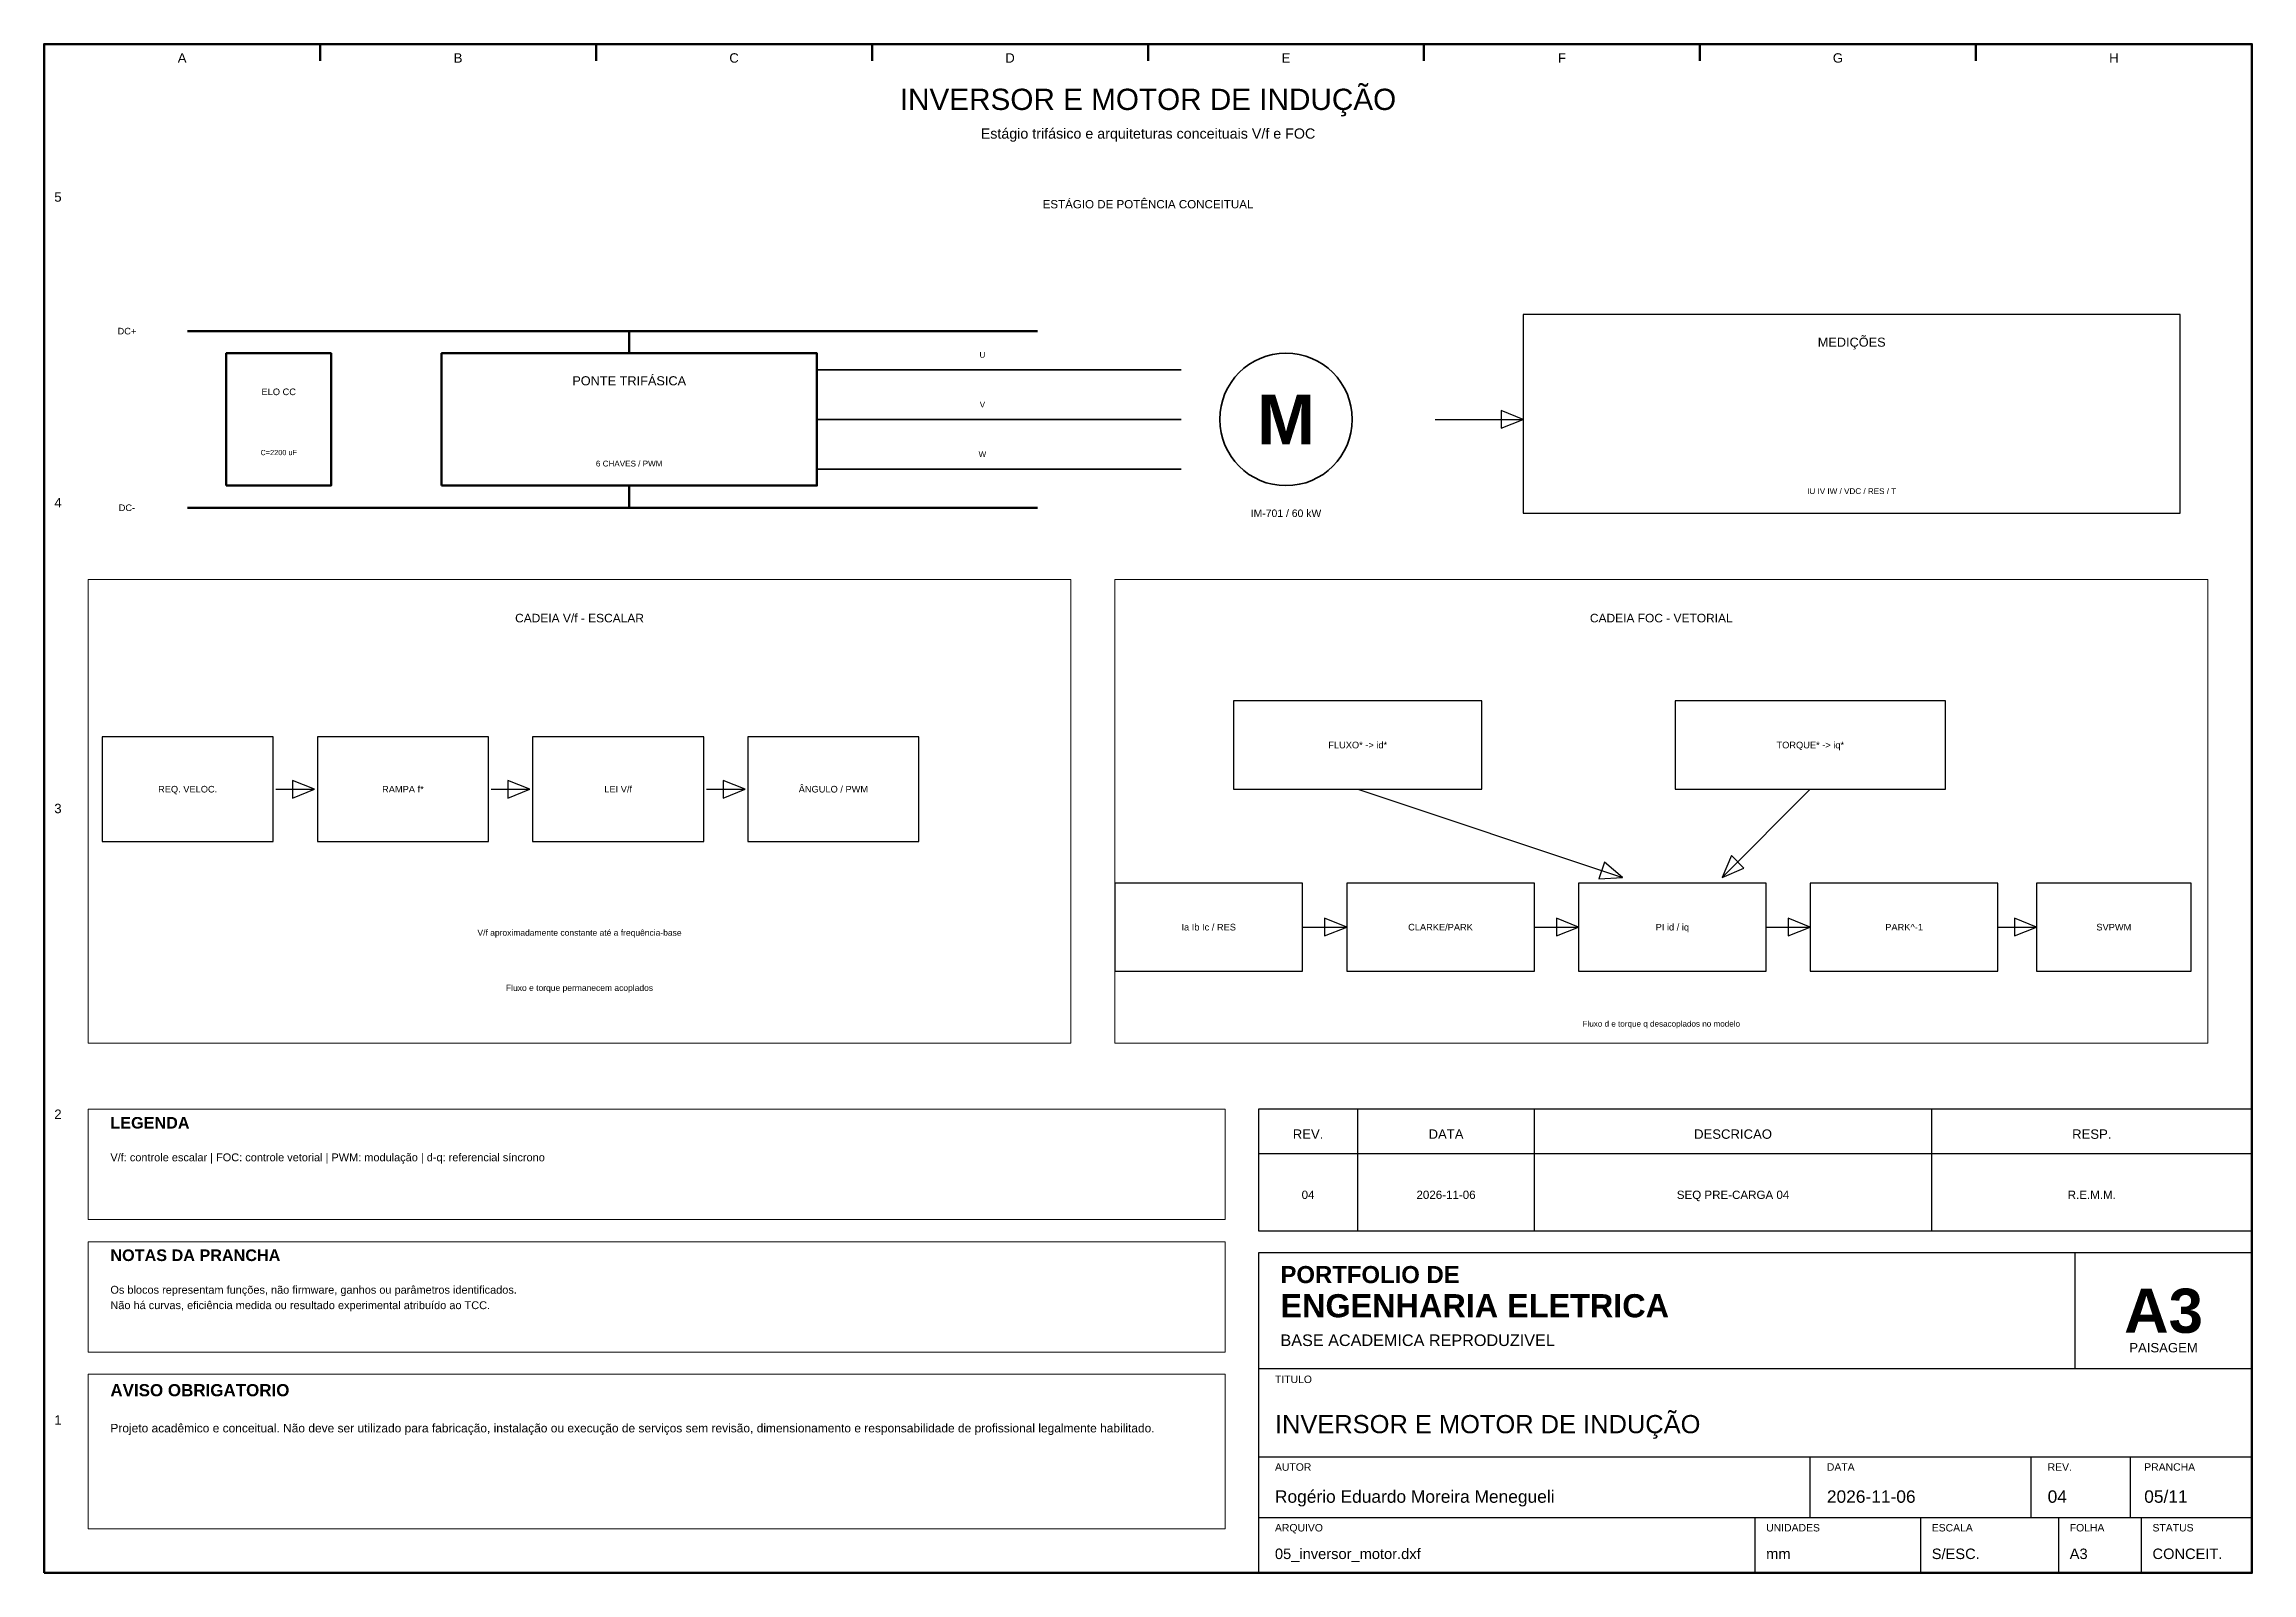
# Model space of a CAD drawing. Header units: millimetres. Extents: x 10 to 410, y 10 to 287.
import ezdxf
from ezdxf.enums import TextEntityAlignment as Align

# ---------------------------------------------------------------- set-up
doc = ezdxf.new("R2010")
doc.units = ezdxf.units.MM
for name, color, linetype, lineweight in [('00_MOLDURA', 7, 'CONTINUOUS', 50), ('01_CARIMBO', 7, 'CONTINUOUS', 25), ('02_TEXTO', 7, 'CONTINUOUS', 18), ('04_EQUIPAMENTOS', 32, 'CONTINUOUS', 35), ('05_POTENCIA', 12, 'CONTINUOUS', 50), ('06_COMANDO', 94, 'CONTINUOUS', 25), ('07_INSTRUMENTACAO', 202, 'CONTINUOUS', 25), ('08_CABOS', 124, 'CONTINUOUS', 35), ('12_LEGENDA', 7, 'CONTINUOUS', 18), ('13_NOTAS', 7, 'CONTINUOUS', 18)]:
    doc.layers.add(name, color=color, linetype=linetype, lineweight=lineweight)
doc.styles.add('PORTFOLIO_TEXTO', font='arial.ttf')
doc.styles.add('PORTFOLIO_TITULO', font='arialbd.ttf', dxfattribs={"width": 0.92})

# ---------------------------------------------------------------- blocks, each defined once
blk = doc.blocks.new('CARIMBO_A3')
at = {"layer": '01_CARIMBO'}
for p, q in [((148, 37), (148, 58)), ((0, 37), (180, 37)), ((0, 21), (180, 21)), ((100, 10), (100, 21)), ((140, 10), (140, 21)), ((158, 10), (158, 21)), ((0, 10), (180, 10)), ((90, 0), (90, 10)), ((120, 0), (120, 10)), ((145, 0), (145, 10)), ((160, 0), (160, 10))]:
    blk.add_line(p, q, dxfattribs=at)
blk.add_lwpolyline([(0, 0), (180, 0), (180, 58), (0, 58)], close=True, dxfattribs=at)
at = {"layer": '01_CARIMBO', "style": 'PORTFOLIO_TEXTO'}
for s, p in [('TITULO', (3, 34.4)), ('AUTOR', (3, 18.5)), ('DATA', (103, 18.5)), ('REV.', (143, 18.5)), ('PRANCHA', (160.5, 18.5)), ('ARQUIVO', (3, 7.5)), ('UNIDADES', (92, 7.5)), ('ESCALA', (122, 7.5)), ('FOLHA', (147, 7.5)), ('STATUS', (162, 7.5))]:
    blk.add_text(s, height=1.35, dxfattribs=at).set_placement(p)
at = {"layer": '02_TEXTO'}
for s, height, style, p in [('PORTFOLIO DE', 3.1, 'PORTFOLIO_TITULO', (4, 52.5)), ('ENGENHARIA ELETRICA', 4.2, 'PORTFOLIO_TITULO', (4, 46.3)), ('BASE ACADEMICA REPRODUZIVEL', 2.1, 'PORTFOLIO_TEXTO', (4, 41.1))]:
    blk.add_text(s, height=height, dxfattribs=dict(at, style=style)).set_placement(p)
for s, height, style, p in [('A3', 8, 'PORTFOLIO_TITULO', (164, 47.5)), ('PAISAGEM', 1.7, 'PORTFOLIO_TEXTO', (164, 40.8))]:
    blk.add_text(s, height=height, dxfattribs=dict(at, style=style)).set_placement(p, align=Align.MIDDLE_CENTER)
at = {"layer": '02_TEXTO', "style": 'PORTFOLIO_TEXTO'}
for tag, p, height in [('TITULO', (3, 25.3), 3.3), ('AUTOR', (3, 12.7), 2.25), ('DATA', (103, 12.7), 2.25), ('REVISAO', (143, 12.7), 2.25), ('PRANCHA', (160.5, 12.7), 2.25), ('ARQUIVO', (3, 2.5), 1.9), ('UNIDADES', (92, 2.5), 1.9), ('ESCALA', (122, 2.5), 1.9), ('FOLHA', (147, 2.5), 1.9), ('STATUS', (162, 2.5), 1.9)]:
    blk.add_attdef(tag, p, '', height=height, dxfattribs=at)
blk = doc.blocks.new('SIM_MOTOR')
at = {"layer": '04_EQUIPAMENTOS'}
blk.add_circle((0, 0), 4, dxfattribs=at)
at = {"layer": '04_EQUIPAMENTOS', "style": 'PORTFOLIO_TITULO'}
blk.add_text('M', height=3, dxfattribs=at).set_placement((0, 0), align=Align.MIDDLE_CENTER)

msp = doc.modelspace()

# ---------------------------------------------------------------- linework, layer by layer
at = {"layer": '00_MOLDURA'}
for p, q in [((60, 287), (60, 284)), ((110, 287), (110, 284)), ((160, 287), (160, 284)), ((210, 287), (210, 284)), ((260, 287), (260, 284)), ((310, 287), (310, 284)), ((360, 287), (360, 284))]:
    msp.add_line(p, q, dxfattribs=at)
msp.add_lwpolyline([(10, 10), (410, 10), (410, 287), (10, 287)], close=True, dxfattribs=at)
at = {"layer": '01_CARIMBO'}
for p, q in [((248, 72), (248, 94)), ((280, 72), (280, 94)), ((352, 72), (352, 94)), ((230, 86), (410, 86))]:
    msp.add_line(p, q, dxfattribs=at)
msp.add_lwpolyline([(230, 72), (410, 72), (410, 94), (230, 94)], close=True, dxfattribs=at)
at = {"layer": '05_POTENCIA'}
for p, q in [((36, 235), (190, 235)), ((116, 235), (116, 231)), ((116, 207), (116, 203)), ((36, 203), (190, 203))]:
    msp.add_line(p, q, dxfattribs=at)
for points in [[(43, 207), (62, 207), (62, 231), (43, 231)], [(82, 207), (150, 207), (150, 231), (82, 231)]]:
    msp.add_lwpolyline(points, close=True, dxfattribs=at)
at = {"layer": '06_COMANDO'}
for p, q in [((52, 152), (59, 152)), ((91, 152), (98, 152)), ((130, 152), (137, 152)), ((248, 152), (296, 136)), ((330, 152), (314, 136))]:
    msp.add_line(p, q, dxfattribs=at)
for points in [[(225.5, 152), (270.5, 152), (270.5, 168), (225.5, 168)], [(305.5, 152), (354.5, 152), (354.5, 168), (305.5, 168)], [(20.5, 142.5), (51.5, 142.5), (51.5, 161.5), (20.5, 161.5)], [(59.5, 142.5), (90.5, 142.5), (90.5, 161.5), (59.5, 161.5)], [(98.5, 142.5), (129.5, 142.5), (129.5, 161.5), (98.5, 161.5)], [(137.5, 142.5), (168.5, 142.5), (168.5, 161.5), (137.5, 161.5)], [(59, 152), (55, 153.6), (55, 150.4)], [(98, 152), (94, 153.6), (94, 150.4)], [(137, 152), (133, 153.6), (133, 150.4)], [(296, 136), (292.71, 138.78), (291.7, 135.75)], [(314, 136), (317.96, 137.7), (315.7, 139.96)]]:
    msp.add_lwpolyline(points, close=True, dxfattribs=at)
at = {"layer": '07_INSTRUMENTACAO'}
for p, q in [((262, 219), (278, 219)), ((238, 127), (246, 127)), ((280, 127), (288, 127)), ((322, 127), (330, 127)), ((364, 127), (371, 127))]:
    msp.add_line(p, q, dxfattribs=at)
for points in [[(278, 202), (397, 202), (397, 238), (278, 238)], [(278, 219), (274, 220.6), (274, 217.4)], [(204, 119), (238, 119), (238, 135), (204, 135)], [(246, 119), (280, 119), (280, 135), (246, 135)], [(288, 119), (322, 119), (322, 135), (288, 135)], [(330, 119), (364, 119), (364, 135), (330, 135)], [(371, 119), (399, 119), (399, 135), (371, 135)], [(246, 127), (242, 128.6), (242, 125.4)], [(288, 127), (284, 128.6), (284, 125.4)], [(330, 127), (326, 128.6), (326, 125.4)], [(371, 127), (367, 128.6), (367, 125.4)]]:
    msp.add_lwpolyline(points, close=True, dxfattribs=at)
at = {"layer": '08_CABOS'}
for p, q in [((150, 228), (216, 228)), ((150, 219), (216, 219)), ((150, 210), (216, 210))]:
    msp.add_line(p, q, dxfattribs=at)
at = {"layer": '12_LEGENDA'}
for points in [[(18, 106), (196, 106), (196, 190), (18, 190)], [(204, 106), (402, 106), (402, 190), (204, 190)], [(18, 74), (224, 74), (224, 94), (18, 94)]]:
    msp.add_lwpolyline(points, close=True, dxfattribs=at)
at = {"layer": '13_NOTAS'}
for points in [[(18, 50), (224, 50), (224, 70), (18, 70)], [(18, 18), (224, 18), (224, 46), (18, 46)]]:
    msp.add_lwpolyline(points, close=True, dxfattribs=at)

# ---------------------------------------------------------------- block references
at = {"layer": '01_CARIMBO'}
msp.add_blockref('CARIMBO_A3', (230, 10), dxfattribs=at).add_auto_attribs({'TITULO': 'INVERSOR E MOTOR DE INDUÇÃO', 'AUTOR': 'Rogério Eduardo Moreira Menegueli', 'DATA': '2026-11-06', 'REVISAO': '04', 'PRANCHA': '05/11', 'ARQUIVO': '05_inversor_motor.dxf', 'UNIDADES': 'mm', 'ESCALA': 'S/ESC.', 'FOLHA': 'A3', 'STATUS': 'CONCEIT.'})
at = {"layer": '04_EQUIPAMENTOS', "xscale": 3, "yscale": 3}
msp.add_blockref('SIM_MOTOR', (235, 219), dxfattribs=at)

# ---------------------------------------------------------------- texts
at = {"layer": '00_MOLDURA', "style": 'PORTFOLIO_TEXTO'}
for s, p in [('A', (35, 284.5)), ('B', (85, 284.5)), ('C', (135, 284.5)), ('D', (185, 284.5)), ('E', (235, 284.5)), ('F', (285, 284.5)), ('G', (335, 284.5)), ('H', (385, 284.5)), ('5', (12.5, 259.3)), ('4', (12.5, 203.9)), ('3', (12.5, 148.5)), ('2', (12.5, 93.1)), ('1', (12.5, 37.7))]:
    msp.add_text(s, height=1.7, dxfattribs=at).set_placement(p, align=Align.MIDDLE_CENTER)
at = {"layer": '01_CARIMBO', "style": 'PORTFOLIO_TEXTO'}
for s, p in [('REV.', (239, 89.5)), ('DATA', (264, 89.5)), ('DESCRICAO', (316, 89.5)), ('RESP.', (381, 89.5))]:
    msp.add_text(s, height=1.7, dxfattribs=at).set_placement(p, align=Align.MIDDLE_CENTER)
at = {"layer": '02_TEXTO', "style": 'PORTFOLIO_TEXTO'}
for s, height, p in [('INVERSOR E MOTOR DE INDUÇÃO', 3.85, (210, 277)), ('Estágio trifásico e arquiteturas conceituais V/f e FOC', 1.85, (210, 270.8)), ('C=2200 uF', 0.95, (52.5, 213)), ('6 CHAVES / PWM', 1.05, (116, 211)), ('IU IV IW / VDC / RES / T', 1.05, (337.5, 206)), ('V/f aproximadamente constante até a frequência-base', 1.1, (107, 126)), ('04', 1.5, (239, 78.5)), ('2026-11-06', 1.5, (264, 78.5)), ('SEQ PRE-CARGA 04', 1.5, (316, 78.5)), ('R.E.M.M.', 1.5, (381, 78.5))]:
    msp.add_text(s, height=height, dxfattribs=at).set_placement(p, align=Align.MIDDLE_CENTER)
at = {"layer": '04_EQUIPAMENTOS', "style": 'PORTFOLIO_TEXTO'}
msp.add_text('IM-701 / 60 kW', height=1.35, dxfattribs=at).set_placement((235, 202), align=Align.MIDDLE_CENTER)
at = {"layer": '05_POTENCIA', "style": 'PORTFOLIO_TEXTO'}
for s, height, p in [('ESTÁGIO DE POTÊNCIA CONCEITUAL', 1.5, (210, 258)), ('DC+', 1.2, (25, 235)), ('ELO CC', 1.2, (52.5, 224)), ('PONTE TRIFÁSICA', 1.65, (116, 226)), ('DC-', 1.2, (25, 203))]:
    msp.add_text(s, height=height, dxfattribs=at).set_placement(p, align=Align.MIDDLE_CENTER)
at = {"layer": '06_COMANDO', "style": 'PORTFOLIO_TEXTO'}
for s, p in [('FLUXO* -> id*', (248, 160)), ('TORQUE* -> iq*', (330, 160)), ('REQ. VELOC.', (36, 152)), ('RAMPA f*', (75, 152)), ('LEI V/f', (114, 152)), ('ÂNGULO / PWM', (153, 152))]:
    msp.add_text(s, height=1.2, dxfattribs=at).set_placement(p, align=Align.MIDDLE_CENTER)
at = {"layer": '07_INSTRUMENTACAO', "style": 'PORTFOLIO_TEXTO'}
for s, height, p in [('MEDIÇÕES', 1.65, (337.5, 233)), ('Ia Ib Ic / RES', 1.2, (221, 127)), ('CLARKE/PARK', 1.2, (263, 127)), ('PI id / iq', 1.2, (305, 127)), ('PARK^-1', 1.2, (347, 127)), ('SVPWM', 1.2, (385, 127))]:
    msp.add_text(s, height=height, dxfattribs=at).set_placement(p, align=Align.MIDDLE_CENTER)
at = {"layer": '08_CABOS', "style": 'PORTFOLIO_TEXTO'}
for s, p in [('U', (180, 230.7)), ('V', (180, 221.7)), ('W', (180, 212.7))]:
    msp.add_text(s, height=1.05, dxfattribs=at).set_placement(p, align=Align.MIDDLE_CENTER)
at = {"layer": '12_LEGENDA', "style": 'PORTFOLIO_TEXTO'}
for s, p in [('CADEIA V/f - ESCALAR', (107, 183)), ('CADEIA FOC - VETORIAL', (303, 183))]:
    msp.add_text(s, height=1.55, dxfattribs=at).set_placement(p, align=Align.MIDDLE_CENTER)
at = {"layer": '12_LEGENDA', "style": 'PORTFOLIO_TITULO'}
msp.add_text('LEGENDA', height=2.1, dxfattribs=at).set_placement((22, 90.5))
at = {"layer": '12_LEGENDA', "insert": (22, 86), "char_height": 1.42, "width": 198, "attachment_point": 1, "line_spacing_factor": 1.18, "style": 'PORTFOLIO_TEXTO'}
msp.add_mtext('V/f: controle escalar | FOC: controle vetorial | PWM: modulação | d-q: referencial síncrono', dxfattribs=at)
at = {"layer": '13_NOTAS', "style": 'PORTFOLIO_TEXTO'}
for s, height, p in [('Fluxo e torque permanecem acoplados', 1.1, (107, 116)), ('Fluxo d e torque q desacoplados no modelo', 1.05, (303, 109.5))]:
    msp.add_text(s, height=height, dxfattribs=at).set_placement(p, align=Align.MIDDLE_CENTER)
at = {"layer": '13_NOTAS', "style": 'PORTFOLIO_TITULO'}
for s, height, p in [('NOTAS DA PRANCHA', 2.1, (22, 66.5)), ('AVISO OBRIGATORIO', 2.2, (22, 42))]:
    msp.add_text(s, height=height, dxfattribs=at).set_placement(p)
at = {"layer": '13_NOTAS', "width": 198, "attachment_point": 1, "line_spacing_factor": 1.18, "style": 'PORTFOLIO_TEXTO'}
for s, insert, char_height in [('Os blocos representam funções, não firmware, ganhos ou parâmetros identificados.\\PNão há curvas, eficiência medida ou resultado experimental atribuído ao TCC.', (22, 62), 1.42), ('Projeto acadêmico e conceitual. Não deve ser utilizado para fabricação, instalação ou execução de serviços sem revisão, dimensionamento e responsabilidade de profissional legalmente habilitado.', (22, 37), 1.55)]:
    msp.add_mtext(s, dxfattribs=dict(at, insert=insert, char_height=char_height))

doc.saveas('drawing.dxf')
